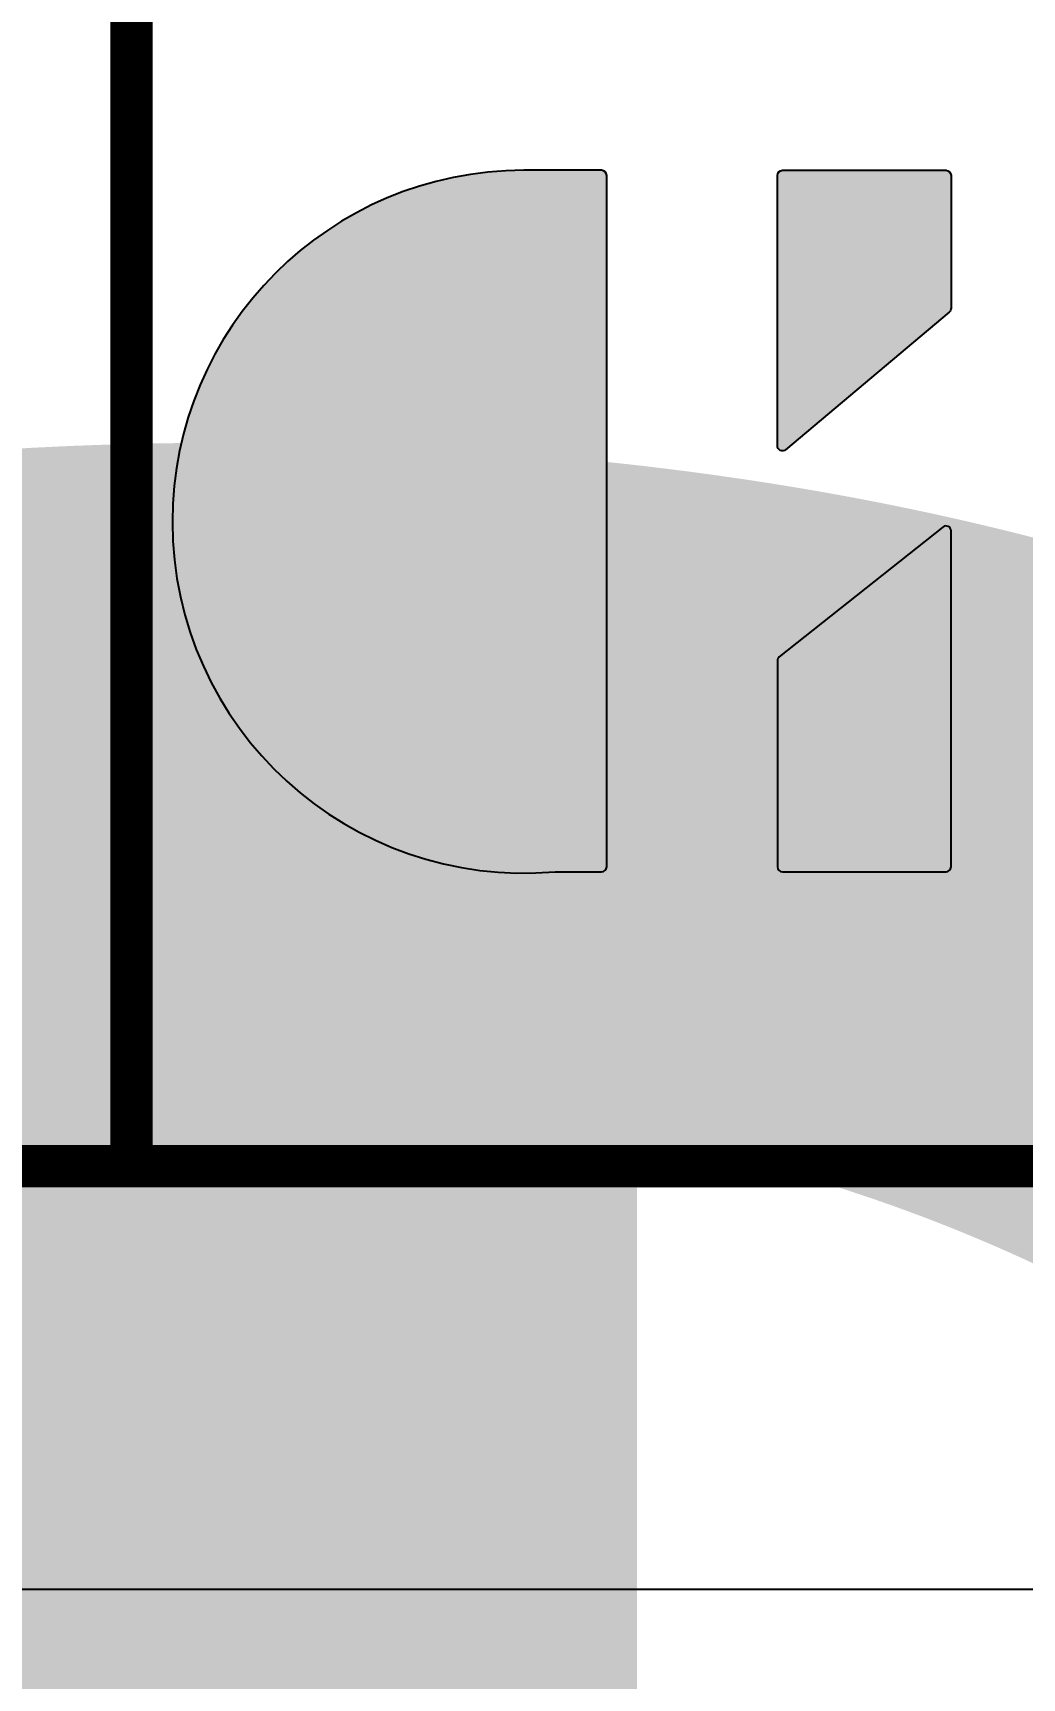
# Model space of a CAD drawing. Header units: metres. Extents: x 1981 to 7362, y 1229 to 3678.
# Drawn here: x 5397.68 to 5409.37, y 1981.54 to 2000.98 of the extents above; entities that cross this region are included whole.
import ezdxf
from ezdxf.enums import TextEntityAlignment as Align

# ---------------------------------------------------------------- set-up
doc = ezdxf.new("R2018")
doc.units = ezdxf.units.M
doc.layers.add('layer 1', color=7, linetype='Continuous')
doc.layers.add('Форматы', color=7, linetype='Continuous')
doc.styles.add('GOST-2.304_Type-B', font='GOST Common.ttf')
doc.styles.get("Standard").update_dxf_attribs({"font": 'GOST Common.ttf'})

# ---------------------------------------------------------------- blocks, each defined once
blk = doc.blocks.new('*U142')
at = {"style": 'GOST-2.304_Type-B'}
blk.add_attdef('РАЗРАБОТАЛ', text='', height=2.5, dxfattribs=at).set_placement((40.501, -264.224), align=Align.MIDDLE_LEFT)
at = {"style": 'GOST-2.304_Type-B', "flags": 8}
for tag, height, p in [('ДАТА', 2.5, (80.074, -264.402)), ('ЛИСТ', 3, (176.388, -271.915)), ('ЛИСТОВ', 3, (193.888, -271.915)), ('ФОРМАТ', 3, (170.972, -294.745))]:
    blk.add_attdef(tag, text='', height=height, dxfattribs=at).set_placement(p, align=Align.MIDDLE_CENTER)
at = {"style": 'GOST-2.304_Type-B'}
blk.add_attdef('ПРОВЕРИЛ', (40.749, -270.729), '', height=2.5, dxfattribs=at)
at = {"lineweight": 30, "flags": 104}
for tag, p in [('ТЕПЛОВЫЕ_СЕТИ', (120, -269.5)), ('ИМЯ_ЧЕРТЕЖА', (120, -284.5))]:
    blk.add_attdef(tag, text='', height=3, dxfattribs=at).set_placement(p, align=Align.MIDDLE_CENTER)
blk = doc.blocks.new('*U143')
at = {"style": 'GOST-2.304_Type-B'}
blk.add_attdef('РАЗРАБОТАЛ', text='', height=2.5, dxfattribs=at).set_placement((250.501, -264.224), align=Align.MIDDLE_LEFT)
at = {"style": 'GOST-2.304_Type-B', "flags": 8}
for tag, height, p in [('ДАТА', 2.5, (290.074, -264.402)), ('ЛИСТ', 3, (386.388, -271.915)), ('ЛИСТОВ', 3, (403.888, -271.915)), ('ФОРМАТ', 3, (380.972, -294.745))]:
    blk.add_attdef(tag, text='', height=height, dxfattribs=at).set_placement(p, align=Align.MIDDLE_CENTER)
at = {"style": 'GOST-2.304_Type-B'}
blk.add_attdef('ПРОВЕРИЛ', (250.749, -270.729), '', height=2.5, dxfattribs=at)
at = {"lineweight": 30, "flags": 104}
for tag, p in [('ТЕПЛОВЫЕ_СЕТИ', (330, -269.5)), ('ИМЯ_ЧЕРТЕЖА', (330, -284.5))]:
    blk.add_attdef(tag, text='', height=3, dxfattribs=at).set_placement(p, align=Align.MIDDLE_CENTER)
blk = doc.blocks.new('Лого')
h = blk.add_hatch(color=151)
h.set_gradient(color1=(158, 191, 227), color2=(46, 54, 92), tint=1, name='HEMISPHERICAL')
edge = h.paths.add_edge_path()
edge.add_spline(control_points=[(0.349, 0.4943), (-0.1909, 0.4468), (-0.6571, 0.8707), (-0.6571, 1.4146), (-0.6571, 1.4146), (-0.6571, 1.9249), (-0.2434, 2.3386), (0.2669, 2.3386), (0.2669, 2.3386), (0.2669, 2.3386), (0.4714, 2.3386), (0.4714, 2.3386), (0.4714, 2.3386), (0.4787, 2.3386), (0.4846, 2.3327), (0.4846, 2.3254), (0.4846, 2.3254), (0.4846, 2.3254), (0.4846, 0.5075), (0.4846, 0.5075), (0.4846, 0.5075), (0.4846, 0.5003), (0.4787, 0.4943), (0.4714, 0.4943), (0.4714, 0.4943), (0.4714, 0.4943), (0.3502, 0.4943), (0.3502, 0.4943), (0.3502, 0.4943), (0.3497, 0.4943), (0.3494, 0.4943), (0.349, 0.4943)], knot_values=[0, 0, 0, 0, 0.111111, 0.111111, 0.111111, 0.111211, 0.222222, 0.222222, 0.222222, 0.222322, 0.333333, 0.333333, 0.333333, 0.333433, 0.444444, 0.444444, 0.444444, 0.444544, 0.555556, 0.555556, 0.555556, 0.555656, 0.666667, 0.666667, 0.666667, 0.666767, 0.777778, 0.777778, 0.777778, 0.777878, 1, 1, 1, 1], degree=3, periodic=0)
edge = h.paths.add_edge_path()
edge.add_spline(control_points=[(0.9551, 1.604), (0.9551, 1.604), (1.3853, 1.966), (1.3853, 1.966), (1.3853, 1.966), (1.3884, 1.9686), (1.39, 1.972), (1.39, 1.9761), (1.39, 1.9761), (1.39, 1.9761), (1.39, 2.3254), (1.39, 2.3254), (1.39, 2.3254), (1.39, 2.3327), (1.3841, 2.3386), (1.3768, 2.3386), (1.3768, 2.3386), (1.3768, 2.3386), (0.9466, 2.3386), (0.9466, 2.3386), (0.9466, 2.3386), (0.9393, 2.3386), (0.9334, 2.3327), (0.9334, 2.3254), (0.9334, 2.3254), (0.9334, 2.3254), (0.9334, 1.6141), (0.9334, 1.6141), (0.9334, 1.6141), (0.9334, 1.6089), (0.9363, 1.6044), (0.941, 1.6021), (0.941, 1.6021), (0.9458, 1.5999), (0.9511, 1.6006), (0.9551, 1.604)], knot_values=[0, 0, 0, 0, 0.1, 0.1, 0.1, 0.1001, 0.2, 0.2, 0.2, 0.2001, 0.3, 0.3, 0.3, 0.3001, 0.4, 0.4, 0.4, 0.4001, 0.5, 0.5, 0.5, 0.5001, 0.6, 0.6, 0.6, 0.6001, 0.7, 0.7, 0.7, 0.7001, 0.8, 0.8, 0.8, 0.8001, 1, 1, 1, 1], degree=3, periodic=0)
edge = h.paths.add_edge_path()
edge.add_spline(control_points=[(0.9384, 1.0593), (0.9384, 1.0593), (1.3686, 1.4007), (1.3686, 1.4007), (1.3686, 1.4007), (1.3727, 1.4039), (1.3779, 1.4045), (1.3826, 1.4023), (1.3826, 1.4023), (1.3873, 1.4), (1.39, 1.3956), (1.39, 1.3904), (1.39, 1.3904), (1.39, 1.3904), (1.39, 0.5075), (1.39, 0.5075), (1.39, 0.5075), (1.39, 0.5003), (1.3841, 0.4943), (1.3768, 0.4943), (1.3768, 0.4943), (1.3768, 0.4943), (0.9466, 0.4943), (0.9466, 0.4943), (0.9466, 0.4943), (0.9393, 0.4943), (0.9334, 0.5003), (0.9334, 0.5075), (0.9334, 0.5075), (0.9334, 0.5075), (0.9334, 1.049), (0.9334, 1.049), (0.9334, 1.049), (0.9334, 1.0531), (0.9351, 1.0567), (0.9384, 1.0593)], knot_values=[0, 0, 0, 0, 0.1, 0.1, 0.1, 0.1001, 0.2, 0.2, 0.2, 0.2001, 0.3, 0.3, 0.3, 0.3001, 0.4, 0.4, 0.4, 0.4001, 0.5, 0.5, 0.5, 0.5001, 0.6, 0.6, 0.6, 0.6001, 0.7, 0.7, 0.7, 0.7001, 0.8, 0.8, 0.8, 0.8001, 1, 1, 1, 1], degree=3, periodic=0)
at = {"layer": 'layer 1', "color": 159}
for points, knots in [([(0.349, 0.4943), (-0.1909, 0.4468), (-0.6571, 0.8707), (-0.6571, 1.4146), (-0.6571, 1.4146), (-0.6571, 1.9249), (-0.2434, 2.3386), (0.2669, 2.3386), (0.2669, 2.3386), (0.2669, 2.3386), (0.4714, 2.3386), (0.4714, 2.3386), (0.4714, 2.3386), (0.4787, 2.3386), (0.4846, 2.3327), (0.4846, 2.3254), (0.4846, 2.3254), (0.4846, 2.3254), (0.4846, 0.5075), (0.4846, 0.5075), (0.4846, 0.5075), (0.4846, 0.5003), (0.4787, 0.4943), (0.4714, 0.4943), (0.4714, 0.4943), (0.4714, 0.4943), (0.3502, 0.4943), (0.3502, 0.4943), (0.3502, 0.4943), (0.3497, 0.4943), (0.3494, 0.4943), (0.349, 0.4943)], [0, 0, 0, 0, 0.111111, 0.111111, 0.111111, 0.111111, 0.222222, 0.222222, 0.222222, 0.222222, 0.333333, 0.333333, 0.333333, 0.333333, 0.444444, 0.444444, 0.444444, 0.444444, 0.555556, 0.555556, 0.555556, 0.555556, 0.666667, 0.666667, 0.666667, 0.666667, 0.777778, 0.777778, 0.777778, 0.777778, 1, 1, 1, 1]), ([(0.9551, 1.604), (0.9551, 1.604), (1.3853, 1.966), (1.3853, 1.966), (1.3853, 1.966), (1.3884, 1.9686), (1.39, 1.972), (1.39, 1.9761), (1.39, 1.9761), (1.39, 1.9761), (1.39, 2.3254), (1.39, 2.3254), (1.39, 2.3254), (1.39, 2.3327), (1.3841, 2.3386), (1.3768, 2.3386), (1.3768, 2.3386), (1.3768, 2.3386), (0.9466, 2.3386), (0.9466, 2.3386), (0.9466, 2.3386), (0.9393, 2.3386), (0.9334, 2.3327), (0.9334, 2.3254), (0.9334, 2.3254), (0.9334, 2.3254), (0.9334, 1.6141), (0.9334, 1.6141), (0.9334, 1.6141), (0.9334, 1.6089), (0.9363, 1.6044), (0.941, 1.6021), (0.941, 1.6021), (0.9458, 1.5999), (0.9511, 1.6006), (0.9551, 1.604)], [0, 0, 0, 0, 0.1, 0.1, 0.1, 0.1, 0.2, 0.2, 0.2, 0.2, 0.3, 0.3, 0.3, 0.3, 0.4, 0.4, 0.4, 0.4, 0.5, 0.5, 0.5, 0.5, 0.6, 0.6, 0.6, 0.6, 0.7, 0.7, 0.7, 0.7, 0.8, 0.8, 0.8, 0.8, 1, 1, 1, 1]), ([(0.9384, 1.0593), (0.9384, 1.0593), (1.3686, 1.4007), (1.3686, 1.4007), (1.3686, 1.4007), (1.3727, 1.4039), (1.3779, 1.4045), (1.3826, 1.4023), (1.3826, 1.4023), (1.3873, 1.4), (1.39, 1.3956), (1.39, 1.3904), (1.39, 1.3904), (1.39, 1.3904), (1.39, 0.5075), (1.39, 0.5075), (1.39, 0.5075), (1.39, 0.5003), (1.3841, 0.4943), (1.3768, 0.4943), (1.3768, 0.4943), (1.3768, 0.4943), (0.9466, 0.4943), (0.9466, 0.4943), (0.9466, 0.4943), (0.9393, 0.4943), (0.9334, 0.5003), (0.9334, 0.5075), (0.9334, 0.5075), (0.9334, 0.5075), (0.9334, 1.049), (0.9334, 1.049), (0.9334, 1.049), (0.9334, 1.0531), (0.9351, 1.0567), (0.9384, 1.0593)], [0, 0, 0, 0, 0.1, 0.1, 0.1, 0.1, 0.2, 0.2, 0.2, 0.2, 0.3, 0.3, 0.3, 0.3, 0.4, 0.4, 0.4, 0.4, 0.5, 0.5, 0.5, 0.5, 0.6, 0.6, 0.6, 0.6, 0.7, 0.7, 0.7, 0.7, 0.8, 0.8, 0.8, 0.8, 1, 1, 1, 1])]:
    blk.add_open_spline(points, degree=3, knots=knots, dxfattribs=at)
blk = doc.blocks.new('*U144')
blk.add_lwpolyline([(0, 594), (420, 594), (420, -297), (0, -297)], close=True)
at = {"const_width": 0.5}
blk.add_lwpolyline([(20, 589), (415, 589), (415, -292), (20, -292)], close=True, dxfattribs=at)
blk.add_lwpolyline([(365, -262), (365, -292)], dxfattribs=at)
at = {"xscale": 4.492609629394886, "yscale": 4.492609629394886, "zscale": 4.492609629394886}
blk.add_blockref('Лого', (368.434, -290.745), dxfattribs=at)
at = {"style": 'GOST-2.304_Type-B'}
blk.add_attdef('РАЗРАБОТАЛ', text='', height=2.5, dxfattribs=at).set_placement((250.501, -264.224), align=Align.MIDDLE_LEFT)
at = {"style": 'GOST-2.304_Type-B', "flags": 8}
for tag, height, p in [('ДАТА', 2.5, (290.074, -264.402)), ('ЛИСТ', 3, (386.388, -271.915)), ('ЛИСТОВ', 3, (403.888, -271.915)), ('ФОРМАТ', 3, (380.972, -294.745))]:
    blk.add_attdef(tag, text='', height=height, dxfattribs=at).set_placement(p, align=Align.MIDDLE_CENTER)
at = {"style": 'GOST-2.304_Type-B'}
blk.add_attdef('ПРОВЕРИЛ', (250.749, -270.729), '', height=2.5, dxfattribs=at)
at = {"lineweight": 30, "flags": 104}
for tag, p in [('ТЕПЛОВЫЕ_СЕТИ', (330, -269.5)), ('ИМЯ_ЧЕРТЕЖА', (330, -284.5))]:
    blk.add_attdef(tag, text='', height=3, dxfattribs=at).set_placement(p, align=Align.MIDDLE_CENTER)
blk = doc.blocks.new('*U145')
at = {"style": 'GOST-2.304_Type-B'}
blk.add_attdef('РАЗРАБОТАЛ', text='', height=2.5, dxfattribs=at).set_placement((424.501, -264.224), align=Align.MIDDLE_LEFT)
at = {"style": 'GOST-2.304_Type-B', "flags": 8}
for tag, height, p in [('ДАТА', 2.5, (464.074, -264.402)), ('ЛИСТ', 3, (560.388, -271.915)), ('ЛИСТОВ', 3, (577.888, -271.915)), ('ФОРМАТ', 3, (554.972, -294.745))]:
    blk.add_attdef(tag, text='', height=height, dxfattribs=at).set_placement(p, align=Align.MIDDLE_CENTER)
at = {"style": 'GOST-2.304_Type-B'}
blk.add_attdef('ПРОВЕРИЛ', (424.749, -270.729), '', height=2.5, dxfattribs=at)
at = {"lineweight": 30, "flags": 104}
for tag, p in [('ТЕПЛОВЫЕ_СЕТИ', (504, -269.5)), ('ИМЯ_ЧЕРТЕЖА', (504, -284.5))]:
    blk.add_attdef(tag, text='', height=3, dxfattribs=at).set_placement(p, align=Align.MIDDLE_CENTER)

msp = doc.modelspace()

# ---------------------------------------------------------------- block references
at = {"layer": 'Форматы'}
ref = msp.add_blockref('*U144', (5033.849, 2279.592), dxfattribs=at)
lines = msp.add_mtext('Спецификация оборудования, \\Pизделий и материалов', dxfattribs={"layer": '0', "insert": (5363.849, 1995.092), "char_height": 70, "attachment_point": 1})
ref.add_attrib('ИМЯ_ЧЕРТЕЖА', '', (5363.849, 1995.092), dxfattribs={"flags": 104}).embed_mtext(lines)
lines = msp.add_mtext('Тепломеханические решения тепловых сетей', dxfattribs={"layer": '0', "insert": (5363.849, 2010.092), "char_height": 70, "attachment_point": 1})
ref.add_attrib('ТЕПЛОВЫЕ_СЕТИ', '', (5363.849, 2010.092), dxfattribs={"flags": 104}).embed_mtext(lines)
ref = msp.add_blockref('*U145', (4087.543, 2263.953), dxfattribs=at)
lines = msp.add_mtext('Тепломеханические решения тепловых сетей', dxfattribs={"layer": '0', "insert": (4591.543, 1994.453), "char_height": 70, "attachment_point": 1})
ref.add_attrib('ТЕПЛОВЫЕ_СЕТИ', '', (4591.543, 1994.453), dxfattribs={"flags": 104}).embed_mtext(lines)
ref = msp.add_blockref('*U142', (2943.994, 2279.592), dxfattribs=at)
lines = msp.add_mtext('Общие указания по пожарной безопасности и защите окружающей среды', dxfattribs={"layer": '0', "insert": (3063.994, 1995.092), "char_height": 70, "attachment_point": 1})
ref.add_attrib('ИМЯ_ЧЕРТЕЖА', '', (3063.994, 1995.092), dxfattribs={"flags": 104}).embed_mtext(lines)
ref = msp.add_blockref('*U143', (3648.421, 2279.592), dxfattribs=at)
lines = msp.add_mtext('Тепломеханические решения тепловых сетей', dxfattribs={"layer": '0', "insert": (3978.421, 2010.092), "char_height": 70, "attachment_point": 1})
ref.add_attrib('ТЕПЛОВЫЕ_СЕТИ', '', (3978.421, 2010.092), dxfattribs={"flags": 104}).embed_mtext(lines)

doc.saveas('drawing.dxf')
